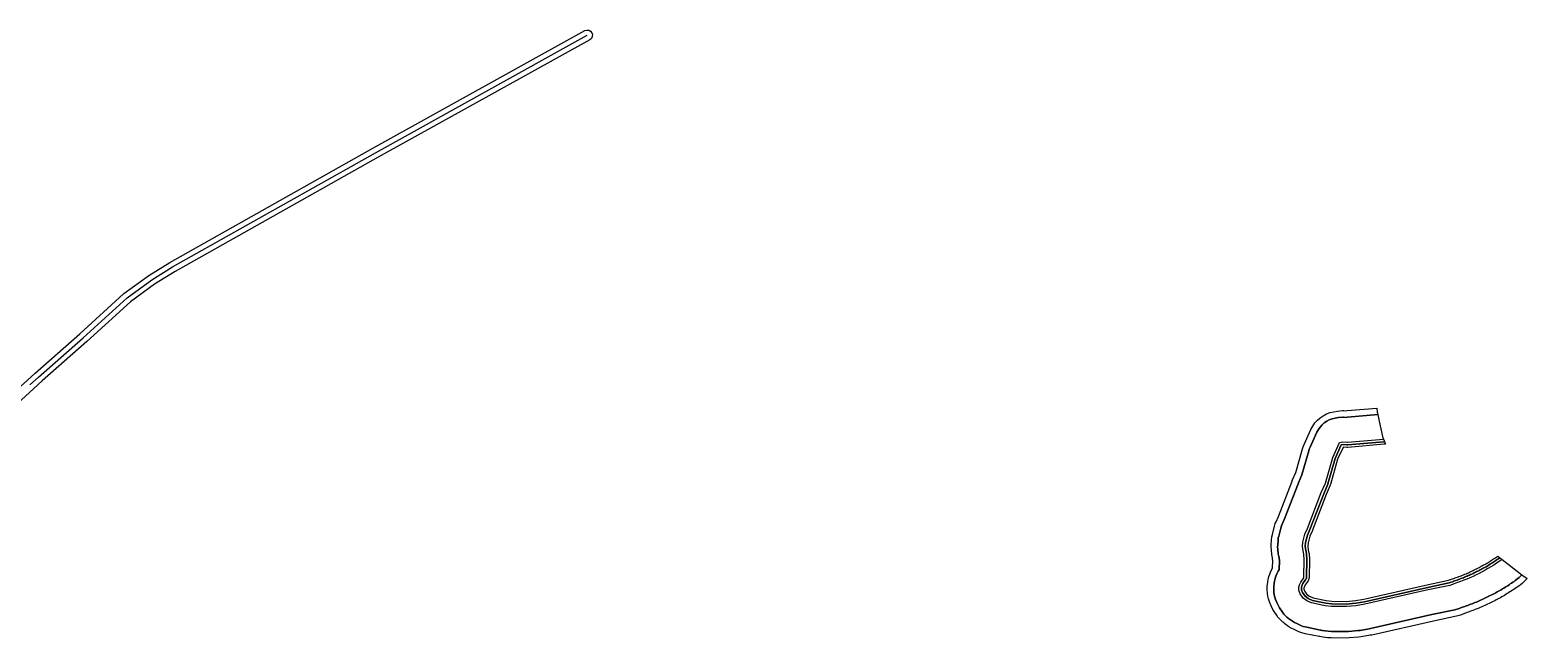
# Model space of a CAD drawing. Header units: inches. Extents: x 87993 to 113012, y 435073 to 454214.
# Drawn here: x 99445 to 100588, y 443193 to 443657 of the extents above; entities that cross this region are included whole.
import ezdxf

# ---------------------------------------------------------------- set-up
doc = ezdxf.new("R2010")
doc.units = ezdxf.units.IN
doc.header["$MEASUREMENT"] = 0
for name, color, linetype, true_color in [('As_waterkering_PLSA', 7, 'Continuous', 0x58e833), ('Beschermingszone_PLSA', 7, 'Continuous', 0xa8e862), ('Kernzone_PLSA', 7, 'Continuous', 0x4ce81c)]:
    doc.layers.add(name, color=color, linetype=linetype, true_color=true_color)

msp = doc.modelspace()

# ---------------------------------------------------------------- linework, layer by layer
at = {"layer": 'As_waterkering_PLSA'}
msp.add_lwpolyline([(99444.9, 443385.8), (99451.5, 443391.7), (99485.5, 443421.8), (99519, 443452.3), (99537.8, 443466), (99553.7, 443475.8), (99708.6, 443563), (99870.2, 443652.7)], dxfattribs=at)
msp.add_lwpolyline([(100568.5, 443252.5, -0.077158), (100532, 443234), (100528.6, 443232.7), (100510.9, 443229), (100463.8, 443218.3), (100457, 443217.1), (100449.7, 443216.5), (100438.3, 443216.6), (100433.6, 443217.2), (100423.1, 443219.3), (100419.6, 443220.9), (100416.6, 443223), (100414.4, 443226.2), (100413.3, 443229.1), (100413.3, 443231.3), (100413.8, 443233.2), (100414.8, 443235.2), (100417.1, 443238.5), (100417.3, 443239.2), (100417.5, 443252.3), (100417.2, 443256.5), (100416.6, 443259.1), (100416.2, 443262.3), (100416.5, 443265.7), (100418, 443271.7), (100420, 443276.2), (100430.5, 443303.5), (100433.7, 443310.8), (100439.2, 443330.3), (100444.4, 443341.7), (100447, 443342.2), (100450.2, 443342.1), (100450.6, 443342), (100478, 443344.4)], format="xyb", dxfattribs=at)
at = {"layer": 'Beschermingszone_PLSA'}
for points in [[(100473.7, 443363.1), (100450.4, 443361.1), (100448.9, 443361), (100447.5, 443361.2), (100447, 443361.2), (100443.6, 443360.9), (100441, 443360.4, 0.243329), (100427.2, 443349.7), (100421.9, 443338.3), (100421.3, 443336.8), (100420.9, 443335.5), (100415.7, 443317.2), (100413, 443310.9), (100412.8, 443310.3), (100402.4, 443283.5), (100400.6, 443279.4), (100400.1, 443278.2), (100399.6, 443276.4), (100398, 443270.4), (100397.7, 443269), (100397.5, 443266.9), (100397.3, 443263.5), (100397.2, 443262.3), (100397.4, 443260.1), (100397.7, 443256.9), (100397.9, 443255.8), (100398.1, 443254.8), (100398.4, 443253.6), (100398.5, 443251.8), (100398.3, 443244.8), (100397.7, 443243.5), (100396.7, 443241.5), (100395.9, 443239.7), (100395.4, 443238), (100394.9, 443236), (100394.6, 443234.6), (100394.3, 443231.5), (100394.3, 443229.2, 0.097154), (100395.6, 443222), (100396.8, 443219.1), (100398, 443216.7), (100398.7, 443215.5), (100400.9, 443212.2, 0.088793), (100405.6, 443207.5), (100408.6, 443205.4), (100410.1, 443204.4), (100411.8, 443203.5), (100415.4, 443201.9), (100416.6, 443201.4), (100419.4, 443200.7), (100429.9, 443198.6), (100430.3, 443198.5), (100431.1, 443198.4), (100435.7, 443197.7), (100438.2, 443197.6), (100449.7, 443197.5), (100451.4, 443197.6), (100458.7, 443198.2), (100460.2, 443198.4), (100467, 443199.5), (100468, 443199.7), (100515, 443210.4), (100532.5, 443214.1), (100535.1, 443214.9), (100538.2, 443216), (100539, 443216.3), (100540.1, 443216.7), (100541.2, 443217), (100542.3, 443217.4), (100543.4, 443217.8), (100544.5, 443218.3), (100545.6, 443218.7), (100546.7, 443219.1), (100547.8, 443219.6), (100548.9, 443220), (100550, 443220.5), (100551, 443220.9), (100552.1, 443221.4), (100553.2, 443221.9), (100554.3, 443222.4), (100555.3, 443222.9), (100556.4, 443223.4), (100557.4, 443223.9), (100558.5, 443224.4), (100559.5, 443224.9), (100560.6, 443225.5), (100561.6, 443226), (100562.7, 443226.6), (100563.7, 443227.1), (100564.7, 443227.7), (100565.8, 443228.3), (100566.8, 443228.8), (100567.8, 443229.4), (100568.8, 443230), (100569.8, 443230.6), (100570.8, 443231.3), (100571.8, 443231.9), (100572.8, 443232.5), (100573.8, 443233.1), (100574.8, 443233.8), (100575.7, 443234.4), (100576.7, 443235.1), (100577.7, 443235.8), (100578.6, 443236.5), (100579.5, 443237.1, 0.073423), (100583.5, 443240.9), (100587.6, 443238, -0.074987), (100582.4, 443233), (100581.5, 443232.4), (100580.5, 443231.7), (100579.5, 443231), (100578.5, 443230.3), (100577.5, 443229.6), (100576.5, 443229), (100575.5, 443228.3), (100574.5, 443227.7), (100573.4, 443227), (100572.4, 443226.4), (100571.4, 443225.7), (100570.3, 443225.1), (100569.3, 443224.5), (100568.2, 443223.9), (100567.2, 443223.3), (100566.1, 443222.7), (100565, 443222.1), (100564, 443221.6), (100562.9, 443221), (100561.8, 443220.5), (100560.7, 443219.9), (100559.6, 443219.4), (100558.6, 443218.8), (100557.5, 443218.3), (100556.4, 443217.8), (100555.3, 443217.3), (100554.1, 443216.8), (100553, 443216.3), (100551.9, 443215.8), (100550.8, 443215.4), (100549.7, 443214.9), (100548.6, 443214.5), (100547.4, 443214), (100546.3, 443213.6), (100545.2, 443213.2), (100544, 443212.7), (100542.9, 443212.3), (100541.7, 443211.9), (100540.6, 443211.5), (100539.9, 443211.3), (100536.7, 443210.1), (100533.7, 443209.3), (100516.1, 443205.5), (100469, 443194.8), (100467.9, 443194.6), (100460.9, 443193.5), (100459.2, 443193.2), (100451.7, 443192.6), (100449.8, 443192.5), (100438, 443192.6), (100435.2, 443192.8), (100430.3, 443193.4), (100429.5, 443193.6), (100429, 443193.7), (100418.2, 443195.8), (100415, 443196.7), (100413.4, 443197.3), (100409.7, 443199), (100407.6, 443200.1), (100405.8, 443201.2), (100402.8, 443203.4, -0.088795), (100396.8, 443209.4), (100394.5, 443212.7), (100393.6, 443214.3), (100392.2, 443217.1), (100391, 443220.2, -0.097313), (100389.3, 443229.2), (100389.3, 443231.8), (100389.6, 443235.3), (100390, 443237.2), (100390.6, 443239.4), (100391.2, 443241.4), (100392.1, 443243.5), (100393.2, 443245.8), (100393.4, 443246.1), (100393.5, 443251.7), (100393.4, 443252.9), (100393.2, 443253.8), (100393, 443255), (100392.8, 443256.2), (100392.4, 443259.6), (100392.2, 443262.2), (100392.3, 443263.7), (100392.5, 443267.3), (100392.8, 443269.8), (100393.2, 443271.6), (100394.8, 443277.8), (100395.4, 443279.9), (100396, 443281.3), (100397.8, 443285.4), (100408.2, 443312.2), (100408.4, 443312.8), (100411, 443318.8), (100416.1, 443337), (100416.6, 443338.6), (100417.4, 443340.3), (100422.6, 443351.8, -0.243333), (100440, 443365.3), (100442.9, 443365.8), (100446.8, 443366.2), (100447.8, 443366.2), (100449.1, 443366), (100450.2, 443366.1), (100472.8, 443368), (100473.2, 443365)], [(100479.4, 443340.6, -0.064141), (100478.4, 443340.4), (100450.9, 443338), (100450.6, 443338), (100450.1, 443338.1), (100449.9, 443338.1), (100447.3, 443338.2), (100447.2, 443338.1), (100443, 443329), (100437.5, 443309.7), (100437.4, 443309.5), (100437.3, 443309.3), (100434.2, 443302), (100423.7, 443274.8), (100423.7, 443274.7), (100421.8, 443270.4), (100420.4, 443265.1), (100420.3, 443262.4), (100420.6, 443259.8), (100421.1, 443257.4), (100421.2, 443257.2), (100421.2, 443256.9), (100421.5, 443252.6), (100421.5, 443252.3), (100421.3, 443239.1), (100421.2, 443238.6), (100421.2, 443238.5), (100421.1, 443237.7, -0.107329), (100420.4, 443236.2), (100418.2, 443233.2), (100417.6, 443231.8), (100417.3, 443230.7), (100417.3, 443229.8), (100418, 443228.1), (100419.5, 443225.8), (100421.6, 443224.4), (100424.3, 443223.1), (100434.3, 443221.2), (100438.6, 443220.6), (100449.6, 443220.5), (100456.5, 443221.1), (100463, 443222.2), (100510.1, 443232.9), (100527.5, 443236.6), (100530.6, 443237.7), (100530.7, 443237.8), (100531.7, 443238.1), (100532.6, 443238.4), (100533.5, 443238.7), (100534.5, 443239.1), (100535.4, 443239.4), (100536.4, 443239.8), (100537.3, 443240.1), (100538.2, 443240.5), (100539.1, 443240.9), (100540.1, 443241.2), (100541, 443241.6), (100541.9, 443242), (100542.8, 443242.4), (100543.7, 443242.8), (100544.6, 443243.2), (100545.5, 443243.7), (100546.4, 443244.1), (100547.3, 443244.5), (100548.2, 443245), (100549.1, 443245.4), (100550, 443245.9), (100550.9, 443246.3), (100551.8, 443246.8), (100552.6, 443247.3), (100553.5, 443247.8), (100554.4, 443248.3), (100555.3, 443248.7), (100556.1, 443249.2), (100557, 443249.8), (100557.8, 443250.3), (100558.7, 443250.8), (100559.5, 443251.3), (100560.4, 443251.9), (100561.2, 443252.4), (100562, 443253), (100562.9, 443253.5), (100563.7, 443254.1), (100564.5, 443254.6), (100565.2, 443255.1), (100566.8, 443253.8), (100566.5, 443253.6), (100565.7, 443253), (100564.8, 443252.4), (100564, 443251.9), (100563.5, 443251.6), (100563.1, 443251.3), (100562.3, 443250.7), (100561.8, 443250.4), (100561.4, 443250.2), (100560.6, 443249.6), (100559.7, 443249.1), (100558.9, 443248.6), (100558, 443248), (100557.7, 443247.8), (100557.1, 443247.5), (100556.3, 443247), (100555.4, 443246.5), (100554.5, 443246), (100553.6, 443245.5), (100552.7, 443245), (100551.8, 443244.6), (100550.9, 443244.1), (100550, 443243.6), (100549.1, 443243.2), (100548.2, 443242.7), (100547.3, 443242.3), (100546.4, 443241.9), (100545.5, 443241.4), (100544.5, 443241), (100543.6, 443240.6), (100542.7, 443240.2), (100541.8, 443239.8), (100540.8, 443239.4), (100539.9, 443239), (100539, 443238.6), (100538, 443238.3), (100537.1, 443237.9), (100536.1, 443237.5), (100535.2, 443237.2), (100534.2, 443236.8), (100533.2, 443236.5), (100532.3, 443236.2), (100531.3, 443235.9), (100531.3, 443235.8), (100528, 443234.7), (100510.5, 443230.9), (100463.4, 443220.2), (100456.8, 443219.1), (100449.6, 443218.5), (100438.4, 443218.6), (100434, 443219.2), (100423.7, 443221.2), (100420.6, 443222.6), (100418.1, 443224.4), (100416.2, 443227.2), (100415.3, 443229.4), (100415.3, 443231), (100415.7, 443232.5), (100416.5, 443234.2), (100418.8, 443237.4, 0.107306), (100419.1, 443238.1), (100419.2, 443238.8), (100419.2, 443238.9), (100419.3, 443239.2), (100419.5, 443252.3), (100419.5, 443252.5), (100419.2, 443256.7), (100419.2, 443256.9), (100419.2, 443257), (100418.6, 443259.5), (100418.2, 443262.3), (100418.4, 443265.4), (100419.9, 443271.1), (100421.8, 443275.4), (100421.8, 443275.5), (100432.4, 443302.7), (100435.5, 443310), (100435.5, 443310.1), (100435.6, 443310.3), (100441.1, 443329.6), (100445.8, 443339.9), (100447.1, 443340.2), (100450, 443340.1), (100450.3, 443340), (100450.6, 443340), (100450.8, 443340), (100478.2, 443342.4, 0.059989), (100478.7, 443342.5), (100479.1, 443341.2)]]:
    msp.add_lwpolyline(points, format="xyb", close=True, dxfattribs=at)
at = {"layer": 'Kernzone_PLSA'}
msp.add_lwpolyline([(99420.2, 443368.7), (99448.8, 443394.7), (99482.9, 443424.8), (99516.3, 443455.2), (99516.4, 443455.3), (99516.6, 443455.5), (99535.5, 443469.3), (99535.7, 443469.4), (99551.6, 443479.2), (99551.7, 443479.3), (99706.7, 443566.5), (99868.3, 443656.2, -0.995883), (99872.2, 443649.2), (99710.6, 443559.5), (99555.7, 443472.3), (99540, 443462.7), (99521.5, 443449.2), (99488.2, 443418.8), (99454.1, 443388.8), (99425.6, 443362.7)], format="xyb", dxfattribs=at)
msp.add_lwpolyline([(100478.7, 443342.5, -0.059989), (100478.2, 443342.4), (100450.8, 443340), (100450.6, 443340), (100450.3, 443340), (100450, 443340.1), (100447.1, 443340.2), (100445.8, 443339.9), (100441.1, 443329.6), (100435.6, 443310.3), (100435.5, 443310.1), (100435.5, 443310), (100432.4, 443302.7), (100421.8, 443275.5), (100421.8, 443275.4), (100419.9, 443271.1), (100418.4, 443265.4), (100418.2, 443262.3), (100418.6, 443259.5), (100419.2, 443257), (100419.2, 443256.9), (100419.2, 443256.7), (100419.5, 443252.5), (100419.5, 443252.3), (100419.3, 443239.2), (100419.2, 443238.9), (100419.2, 443238.8), (100419.1, 443238.1, -0.107306), (100418.8, 443237.4), (100416.5, 443234.2), (100415.7, 443232.5), (100415.3, 443231), (100415.3, 443229.4), (100416.2, 443227.2), (100418.1, 443224.4), (100420.6, 443222.6), (100423.7, 443221.2), (100434, 443219.2), (100438.4, 443218.6), (100449.6, 443218.5), (100456.8, 443219.1), (100463.4, 443220.2), (100510.5, 443230.9), (100528, 443234.7), (100531.3, 443235.8), (100531.3, 443235.9), (100532.3, 443236.2), (100533.2, 443236.5), (100534.2, 443236.8), (100535.2, 443237.2), (100536.1, 443237.5), (100537.1, 443237.9), (100538, 443238.3), (100539, 443238.6), (100539.9, 443239), (100540.8, 443239.4), (100541.8, 443239.8), (100542.7, 443240.2), (100543.6, 443240.6), (100544.5, 443241), (100545.5, 443241.4), (100546.4, 443241.9), (100547.3, 443242.3), (100548.2, 443242.7), (100549.1, 443243.2), (100550, 443243.6), (100550.9, 443244.1), (100551.8, 443244.6), (100552.7, 443245), (100553.6, 443245.5), (100554.5, 443246), (100555.4, 443246.5), (100556.3, 443247), (100557.1, 443247.5), (100558, 443248), (100558.9, 443248.6), (100559.7, 443249.1), (100560.6, 443249.6), (100561.4, 443250.2), (100562.3, 443250.7), (100563.1, 443251.3), (100564, 443251.9), (100564.8, 443252.4), (100565.7, 443253), (100566.5, 443253.6), (100566.8, 443253.8), (100568.5, 443252.5), (100582.3, 443241.8), (100583.5, 443240.9, -0.073423), (100579.5, 443237.1), (100578.6, 443236.5), (100577.7, 443235.8), (100576.7, 443235.1), (100575.7, 443234.4), (100574.8, 443233.8), (100573.8, 443233.1), (100572.8, 443232.5), (100571.8, 443231.9), (100570.8, 443231.3), (100569.8, 443230.6), (100568.8, 443230), (100567.8, 443229.4), (100566.8, 443228.8), (100565.8, 443228.3), (100564.7, 443227.7), (100563.7, 443227.1), (100562.7, 443226.6), (100561.6, 443226), (100560.6, 443225.5), (100559.5, 443224.9), (100558.5, 443224.4), (100557.4, 443223.9), (100556.4, 443223.4), (100555.3, 443222.9), (100554.3, 443222.4), (100553.2, 443221.9), (100552.1, 443221.4), (100551, 443220.9), (100550, 443220.5), (100548.9, 443220), (100547.8, 443219.6), (100546.7, 443219.1), (100545.6, 443218.7), (100544.5, 443218.3), (100543.4, 443217.8), (100542.3, 443217.4), (100541.2, 443217), (100540.1, 443216.7), (100539, 443216.3), (100538.2, 443216), (100535.1, 443214.9), (100532.5, 443214.1), (100515, 443210.4), (100468, 443199.7), (100467, 443199.5), (100460.2, 443198.4), (100458.7, 443198.2), (100451.4, 443197.6), (100449.7, 443197.5), (100438.2, 443197.6), (100435.7, 443197.7), (100431.1, 443198.4), (100430.3, 443198.5), (100429.9, 443198.6), (100419.4, 443200.7), (100416.6, 443201.4), (100415.4, 443201.9), (100411.8, 443203.5), (100410.1, 443204.4), (100408.6, 443205.4), (100405.6, 443207.5, -0.088793), (100400.9, 443212.2), (100398.7, 443215.5), (100398, 443216.7), (100396.8, 443219.1), (100395.6, 443222, -0.097154), (100394.3, 443229.2), (100394.3, 443231.5), (100394.6, 443234.6), (100394.9, 443236), (100395.4, 443238), (100395.9, 443239.7), (100396.7, 443241.5), (100397.7, 443243.5), (100398.3, 443244.8), (100398.5, 443251.8), (100398.4, 443253.6), (100398.1, 443254.8), (100397.9, 443255.8), (100397.7, 443256.9), (100397.4, 443260.1), (100397.2, 443262.3), (100397.3, 443263.5), (100397.5, 443266.9), (100397.7, 443269), (100398, 443270.4), (100399.6, 443276.4), (100400.1, 443278.2), (100400.6, 443279.4), (100402.4, 443283.5), (100412.8, 443310.3), (100413, 443310.9), (100415.7, 443317.2), (100420.9, 443335.5), (100421.3, 443336.8), (100421.9, 443338.3), (100427.2, 443349.7, -0.243329), (100441, 443360.4), (100443.6, 443360.9), (100447, 443361.2), (100447.5, 443361.2), (100448.9, 443361), (100450.4, 443361.1), (100473.7, 443363.1), (100474.8, 443358), (100477.3, 443346.5), (100478, 443344.4)], format="xyb", close=True, dxfattribs=at)

doc.saveas('drawing.dxf')
